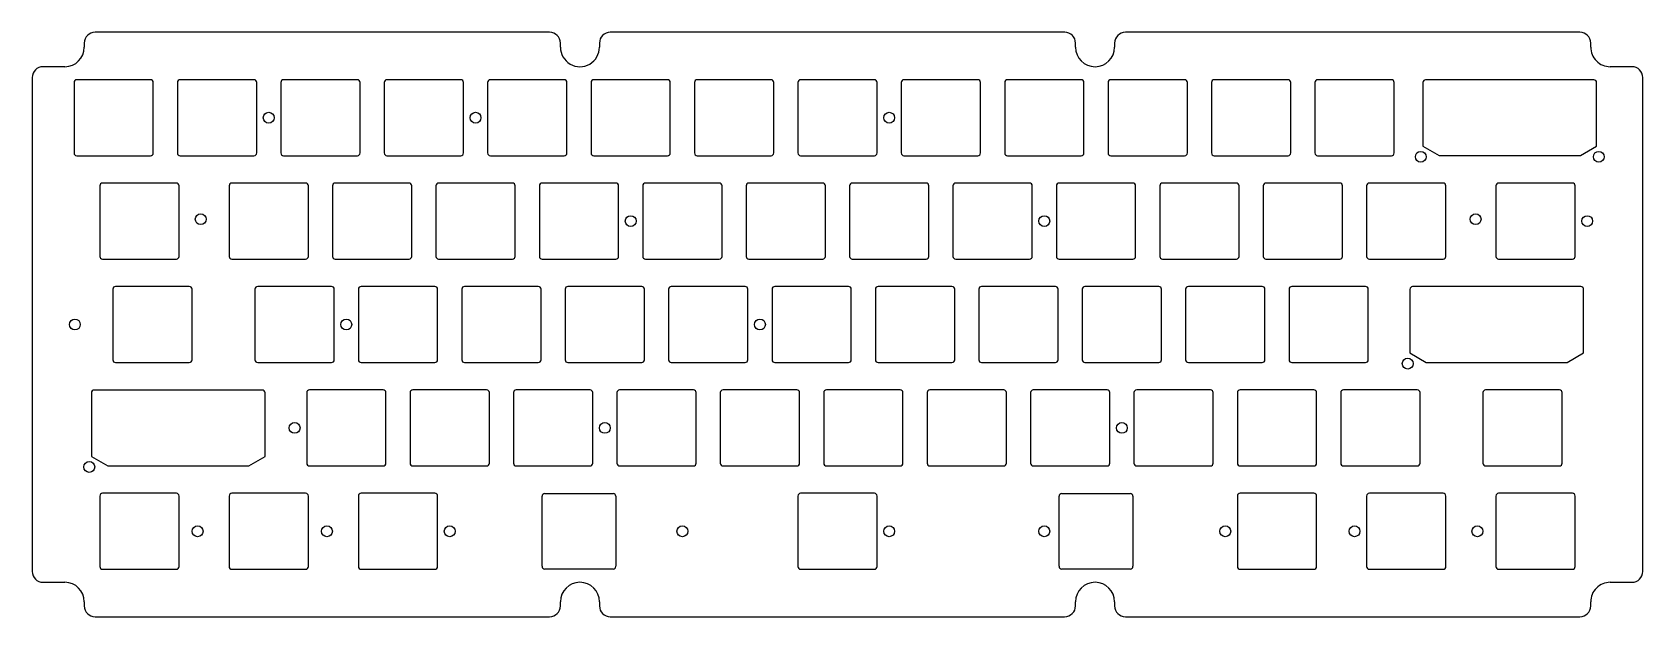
# Model space of a CAD drawing. Header units: millimetres. Extents: x -15 to 282, y -92 to 16.
import ezdxf

# ---------------------------------------------------------------- set-up
doc = ezdxf.new("R2010")
doc.units = ezdxf.units.MM
doc.layers.get('0').update_dxf_attribs({"linetype": 'CONTINUOUS'})
doc.layers.add('BLACK', color=7, linetype='CONTINUOUS')
doc.layers.add('Edge.Cuts', color=53, linetype='CONTINUOUS')

msp = doc.modelspace()

# ---------------------------------------------------------------- linework, layer by layer
for points in [[(241.2, 6.475), (241.2, -5.243), (244.2, -6.975), (270.2, -6.975), (273.2, -5.243), (273.2, 6.475, 0.4142135624), (272.7, 6.975), (241.7, 6.975, 0.4142123908)], [(254.6375, -12.55), (254.6375, -25.55, 0.4142123908), (255.1375, -26.05), (268.7375, -26.05, 0.4142135624), (269.2375, -25.55), (269.2375, -12.55, 0.4142135624), (268.7375, -12.05), (255.1375, -12.05, 0.4142123908)], [(238.79375, -31.625), (238.79375, -43.343), (241.79375, -45.075), (267.79375, -45.075), (270.79375, -43.343), (270.79375, -31.625, 0.4142135624), (270.29375, -31.125), (239.29375, -31.125, 0.4142123908)], [(-4.09375, -50.675), (-4.09375, -62.393), (-1.09375, -64.125), (24.90625, -64.125), (27.90625, -62.393), (27.90625, -50.675, 0.4142135624), (27.40625, -50.175), (-3.59375, -50.175, 0.4142123908)]]:
    msp.add_lwpolyline(points, format="xyb", close=True)
for centre in [(240.8, -7.2), (273.6, -7.2), (271.4625, -19.05), (238.39375, -45.3), (33.3375, -57.15), (-4.49375, -64.35)]:
    msp.add_circle(centre, 1)
at = {"layer": 'BLACK', "linetype": 'Continuous'}
for p, q in [((80.3, 15.75), (-3.399777, 15.75)), ((175.1998, 15.75), (91.500008, 15.75)), ((270.0999, 15.75), (186.394144, 15.75)), ((-5.399775, 13.750002), (-5.399775, 13.000001)), ((82.3, 13.75), (82.300008, 13.75)), ((82.300008, 13.010039), (82.300008, 13.75)), ((89.500008, 13.75), (89.500008, 13)), ((177.199792, 13), (177.199792, 13.755656)), ((184.399792, 13.75), (184.399792, 13)), ((272.0999, 13.75), (272.099925, 13.75)), ((272.099925, 13.013416), (272.099925, 13.75)), ((-8.999776, 9.4), (-12.999777, 9.4)), ((279.6999, 9.4), (275.6999, 9.4)), ((-14.999775, 7.400001), (-14.999775, -83.599332)), ((-7.3, 6.499999), (-7.3, -6.499999)), ((6.8, 7), (-6.799999, 7)), ((7.3, -6.5), (7.3, 6.5)), ((11.75, 6.5), (11.75, -6.5)), ((25.85, 7), (12.25, 7)), ((26.35, -6.5), (26.35, 6.5)), ((30.8, 6.5), (30.8, -6.5)), ((44.9, 7), (31.3, 7)), ((45.4, -6.5), (45.4, 6.5)), ((49.85, 6.5), (49.85, -6.5)), ((63.95, 7), (50.35, 7)), ((64.45, -6.5), (64.45, 6.5)), ((68.9, 6.5), (68.9, -6.5)), ((83, 7), (69.4, 7)), ((83.5, -6.5), (83.5, 6.5)), ((87.95, 6.5), (87.95, -6.5)), ((102.05, 7), (88.45, 7)), ((102.55, -6.5), (102.55, 6.5)), ((107, 6.5), (107, -6.5)), ((121.1, 7), (107.5, 7)), ((121.6, -6.5), (121.6, 6.5)), ((126.05, 6.5), (126.05, -6.5)), ((140.15, 7), (126.55, 7)), ((140.65, -6.5), (140.65, 6.5)), ((145.1, 6.5), (145.1, -6.5)), ((159.2, 7), (145.6, 7)), ((159.7, -6.5), (159.7, 6.5)), ((164.15, 6.5), (164.15, -6.5)), ((178.25, 7), (164.65, 7)), ((178.75, -6.5), (178.75, 6.5)), ((183.2, 6.5), (183.2, -6.5)), ((197.3, 7), (183.7, 7)), ((197.8, -6.5), (197.8, 6.5)), ((202.25, 6.5), (202.25, -6.5)), ((216.35, 7), (202.75, 7)), ((216.85, -6.5), (216.85, 6.5)), ((221.3, 6.5), (221.3, -6.5)), ((235.4, 7), (221.8, 7)), ((235.9, -6.5), (235.9, 6.5)), ((281.6999, 7.4), (281.699925, 7.4)), ((281.699925, -83.5993), (281.699925, 7.4)), ((-6.799999, -7), (6.8, -7)), ((12.25, -7), (25.85, -7)), ((31.3, -7), (44.9, -7)), ((50.35, -7), (63.95, -7)), ((69.4, -7), (83, -7)), ((88.45, -7), (102.05, -7)), ((107.5, -7), (121.1, -7)), ((126.55, -7), (140.15, -7)), ((145.6, -7), (159.2, -7)), ((164.65, -7), (178.25, -7)), ((183.7, -7), (197.3, -7)), ((202.75, -7), (216.35, -7)), ((221.8, -7), (235.4, -7)), ((-2.5375, -12.550001), (-2.5375, -25.549999)), ((11.5625, -12.05), (-2.037499, -12.05)), ((12.0625, -25.55), (12.0625, -12.55)), ((12.0625, -25.55), (12.0625, -12.55)), ((21.275, -12.55), (21.275, -25.55)), ((35.375, -12.05), (21.775, -12.05)), ((35.875, -25.55), (35.875, -12.55)), ((40.325, -12.55), (40.325, -25.55)), ((54.425, -12.05), (40.825, -12.05)), ((54.925, -25.55), (54.925, -12.55)), ((59.375, -12.55), (59.375, -25.55)), ((73.475, -12.05), (59.875, -12.05)), ((73.975, -25.55), (73.975, -12.55)), ((78.425, -12.55), (78.425, -25.55)), ((92.525, -12.05), (78.925, -12.05)), ((93.025, -25.55), (93.025, -12.55)), ((97.475, -12.55), (97.475, -25.55)), ((111.575, -12.05), (97.975, -12.05)), ((112.075, -25.55), (112.075, -12.55)), ((116.525, -12.55), (116.525, -25.55)), ((130.625, -12.05), (117.025, -12.05)), ((131.125, -25.55), (131.125, -12.55)), ((135.575, -12.55), (135.575, -25.55)), ((149.675, -12.05), (136.075, -12.05)), ((150.175, -25.55), (150.175, -12.55)), ((154.625, -12.55), (154.625, -25.55)), ((168.725, -12.05), (155.125, -12.05)), ((169.225, -25.55), (169.225, -12.55)), ((173.675, -12.55), (173.675, -25.55)), ((187.775, -12.05), (174.175, -12.05)), ((188.275, -25.55), (188.275, -12.55)), ((192.725, -12.55), (192.725, -25.55)), ((206.825, -12.05), (193.225, -12.05)), ((207.325, -25.55), (207.325, -12.55)), ((211.775, -12.55), (211.775, -25.55)), ((225.875, -12.05), (212.275, -12.05)), ((226.375, -25.55), (226.375, -12.55)), ((230.825, -12.55), (230.825, -25.55)), ((244.925, -12.05), (231.325, -12.05)), ((245.425, -25.55), (245.425, -12.55)), ((-2.037499, -26.05), (11.5625, -26.05)), ((21.775, -26.05), (35.375, -26.05)), ((40.825, -26.05), (54.425, -26.05)), ((59.875, -26.05), (73.475, -26.05)), ((78.925, -26.05), (92.525, -26.05)), ((97.975, -26.05), (111.575, -26.05)), ((117.025, -26.05), (130.625, -26.05)), ((136.075, -26.05), (149.675, -26.05)), ((155.125, -26.05), (168.725, -26.05)), ((174.175, -26.05), (187.775, -26.05)), ((193.225, -26.05), (206.825, -26.05)), ((212.275, -26.05), (225.875, -26.05)), ((231.325, -26.05), (244.925, -26.05)), ((-0.15625, -31.6), (-0.15625, -44.6)), ((13.94375, -31.1), (0.343751, -31.1)), ((14.44375, -44.6), (14.44375, -31.6)), ((26.0375, -31.6), (26.0375, -44.6)), ((40.1375, -31.1), (26.5375, -31.1)), ((40.6375, -44.6), (40.6375, -31.6)), ((45.0875, -31.6), (45.0875, -44.6)), ((59.1875, -31.1), (45.5875, -31.1)), ((59.6875, -44.6), (59.6875, -31.6)), ((64.1375, -31.6), (64.1375, -44.6)), ((78.2375, -31.1), (64.6375, -31.1)), ((78.7375, -44.6), (78.7375, -31.6)), ((83.1875, -31.6), (83.1875, -44.6)), ((97.2875, -31.1), (83.6875, -31.1)), ((97.7875, -44.6), (97.7875, -31.6)), ((102.2375, -31.6), (102.2375, -44.6)), ((116.3375, -31.1), (102.7375, -31.1)), ((116.8375, -44.6), (116.8375, -31.6)), ((121.2875, -31.6), (121.2875, -44.6)), ((135.3875, -31.1), (121.7875, -31.1)), ((135.8875, -44.6), (135.8875, -31.6)), ((140.3375, -31.6), (140.3375, -44.6)), ((154.4375, -31.1), (140.8375, -31.1)), ((154.9375, -44.6), (154.9375, -31.6)), ((159.3875, -31.6), (159.3875, -44.6)), ((173.4875, -31.1), (159.8875, -31.1)), ((173.9875, -44.6), (173.9875, -31.6)), ((178.4375, -31.6), (178.4375, -44.6)), ((192.5375, -31.1), (178.9375, -31.1)), ((193.0375, -44.6), (193.0375, -31.6)), ((197.4875, -31.6), (197.4875, -44.6)), ((211.5875, -31.1), (197.9875, -31.1)), ((212.0875, -44.6), (212.0875, -31.6)), ((216.5375, -31.6), (216.5375, -44.6)), ((230.6375, -31.1), (217.0375, -31.1)), ((231.1375, -44.6), (231.1375, -31.6)), ((0.343751, -45.1), (13.94375, -45.1)), ((26.5375, -45.1), (40.1375, -45.1)), ((45.5875, -45.1), (59.1875, -45.1)), ((64.6375, -45.1), (78.2375, -45.1)), ((83.6875, -45.1), (97.2875, -45.1)), ((102.7375, -45.1), (116.3375, -45.1)), ((121.7875, -45.1), (135.3875, -45.1)), ((140.8375, -45.1), (154.4375, -45.1)), ((159.8875, -45.1), (173.4875, -45.1)), ((178.9375, -45.1), (192.5375, -45.1)), ((197.9875, -45.1), (211.5875, -45.1)), ((217.0375, -45.1), (230.6375, -45.1)), ((49.6625, -50.15), (36.0625, -50.15)), ((68.7125, -50.15), (55.1125, -50.15)), ((87.7625, -50.15), (74.1625, -50.15)), ((106.8125, -50.15), (93.2125, -50.15)), ((125.8625, -50.15), (112.2625, -50.15)), ((144.9125, -50.15), (131.3125, -50.15)), ((163.9625, -50.15), (150.3625, -50.15)), ((183.0125, -50.15), (169.4125, -50.15)), ((202.0625, -50.15), (188.4625, -50.15)), ((221.1125, -50.15), (207.5125, -50.15)), ((240.162412, -50.152051), (226.5625, -50.152051)), ((266.353712, -50.152003), (252.753712, -50.152003)), ((35.5625, -50.65), (35.5625, -63.65)), ((50.1625, -63.65), (50.1625, -50.65)), ((54.6125, -50.65), (54.6125, -63.65)), ((69.2125, -63.65), (69.2125, -50.65)), ((73.6625, -50.65), (73.6625, -63.65)), ((88.2625, -63.65), (88.2625, -50.65)), ((92.7125, -50.65), (92.7125, -63.65)), ((107.3125, -63.65), (107.3125, -50.65)), ((111.7625, -50.65), (111.7625, -63.65)), ((126.3625, -63.65), (126.3625, -50.65)), ((130.8125, -50.65), (130.8125, -63.65)), ((145.4125, -63.65), (145.4125, -50.65)), ((149.8625, -50.65), (149.8625, -63.65)), ((164.4625, -63.65), (164.4625, -50.65)), ((168.9125, -50.65), (168.9125, -63.65)), ((183.5125, -63.65), (183.5125, -50.65)), ((187.9625, -50.65), (187.9625, -63.65)), ((202.5625, -63.65), (202.5625, -50.65)), ((207.0125, -50.65), (207.0125, -63.65)), ((221.6125, -63.65), (221.6125, -50.65)), ((226.0625, -50.652003), (226.0625, -63.652051)), ((240.6625, -63.651903), (240.6625, -50.644041)), ((252.253712, -50.652003), (252.253712, -63.652003)), ((266.853712, -63.652003), (266.853712, -50.652003)), ((36.0625, -64.15), (49.6625, -64.15)), ((55.1125, -64.15), (68.7125, -64.15)), ((74.1625, -64.15), (87.7625, -64.15)), ((93.2125, -64.15), (106.8125, -64.15)), ((112.2625, -64.15), (125.8625, -64.15)), ((131.3125, -64.15), (144.9125, -64.15)), ((150.3625, -64.15), (163.9625, -64.15)), ((169.4125, -64.15), (183.0125, -64.15)), ((188.4625, -64.15), (202.0625, -64.15)), ((207.5125, -64.15), (221.1125, -64.15)), ((226.562512, -64.152051), (240.168657, -64.152051)), ((252.753712, -64.152003), (266.353712, -64.152003)), ((-12.999777, -85.59933), (-8.999776, -85.59933)), ((275.705899, -85.59933), (279.6999, -85.59933)), ((279.6999, -85.599325), (279.6999, -85.59933)), ((-5.399775, -89.199331), (-5.399775, -89.949332)), ((-3.399777, -91.94933), (80.3, -91.94933)), ((80.3, -91.949308), (80.3, -91.94933)), ((82.300008, -89.9493), (82.300008, -89.19933)), ((89.500008, -89.19933), (89.500008, -89.94933)), ((91.5, -91.94933), (175.18408, -91.94933)), ((177.199792, -89.9493), (177.199792, -89.19933)), ((184.399792, -89.19933), (184.399792, -89.958465)), ((186.3998, -91.94933), (270.0999, -91.94933)), ((270.0999, -91.949325), (270.0999, -91.94933)), ((272.099925, -89.9493), (272.099925, -89.1993))]:
    msp.add_line(p, q, dxfattribs=at)
at = {"layer": 'BLACK', "const_width": 0.01005}
msp.add_lwpolyline([(-0.005025, 0, 1), (0.005025, 0, 1)], format="xyb", close=True, dxfattribs=at)
at = {"layer": 'BLACK'}
for centre in [(28.575, 0), (66.675, 0), (142.875, 0), (16.04875, -18.7), (250.9012, -18.7), (95.25, -19.05), (171.45, -19.05), (-7.14375, -38.1), (42.8625, -38.1), (119.0625, -38.1), (90.4875, -57.15), (185.7375, -57.15)]:
    msp.add_circle(centre, 1, dxfattribs=at)
for centre, radius, start, end in [((-3.399776, 13.750001), 1.999999, 90.00002865, 179.99997135), ((80.3, 13.75), 2, 0, 90), ((91.5, 13.75), 1.999992, 89.99977082, 180), ((175.1998, 13.75), 2, 0.16203268, 90), ((186.3998, 13.75), 2.000008, 90.16203203, 180), ((270.0999, 13.75), 2, 0, 90), ((-8.999776, 13.000001), 3.600001, 270, 0), ((85.9, 13), 3.600008, 179.84022441, 0), ((180.799792, 13), 3.6, 180, 0), ((275.6999, 13), 3.6, 179.78647723, 270), ((-12.999776, 7.400001), 1.999999, 90.00002865, 180), ((279.6999, 7.4), 2, 0, 90), ((-6.799999, 6.499999), 0.500001, 90, 180), ((6.8, 6.5), 0.5, 0, 90), ((12.25, 6.5), 0.5, 90, 180), ((25.85, 6.5), 0.5, 0, 90), ((31.3, 6.5), 0.5, 90, 180), ((44.9, 6.5), 0.5, 0, 90), ((50.35, 6.5), 0.5, 90, 180), ((63.95, 6.5), 0.5, 0, 90), ((69.4, 6.5), 0.5, 90, 180), ((83, 6.5), 0.5, 0, 90), ((88.45, 6.5), 0.5, 90, 180), ((102.05, 6.5), 0.5, 0, 90), ((107.5, 6.5), 0.5, 90, 180), ((121.1, 6.5), 0.5, 0, 90), ((126.55, 6.5), 0.5, 90, 180), ((140.15, 6.5), 0.5, 0, 90), ((145.6, 6.5), 0.5, 90, 180), ((159.2, 6.5), 0.5, 0, 90), ((164.65, 6.5), 0.5, 90, 180), ((178.25, 6.5), 0.5, 0, 90), ((183.7, 6.5), 0.5, 90, 180), ((197.3, 6.5), 0.5, 0, 90), ((202.75, 6.5), 0.5, 90, 180), ((216.35, 6.5), 0.5, 0, 90), ((221.8, 6.5), 0.5, 90, 180), ((235.4, 6.5), 0.5, 0, 90), ((-6.799999, -6.499999), 0.500001, 180, 270), ((6.8, -6.5), 0.5, 270, 0), ((12.25, -6.5), 0.5, 180, 270), ((25.85, -6.5), 0.5, 270, 0), ((31.3, -6.5), 0.5, 180, 270), ((44.9, -6.5), 0.5, 270, 0), ((50.35, -6.5), 0.5, 180, 270), ((63.95, -6.5), 0.5, 270, 0), ((69.4, -6.5), 0.5, 180, 270), ((83, -6.5), 0.5, 270, 0), ((88.45, -6.5), 0.5, 180, 270), ((102.05, -6.5), 0.5, 270, 0), ((107.5, -6.5), 0.5, 180, 270), ((121.1, -6.5), 0.5, 270, 0), ((126.55, -6.5), 0.5, 180, 270), ((140.15, -6.5), 0.5, 270, 0), ((145.6, -6.5), 0.5, 180, 270), ((159.2, -6.5), 0.5, 270, 0), ((164.65, -6.5), 0.5, 180, 270), ((178.25, -6.5), 0.5, 270, 0), ((183.7, -6.5), 0.5, 180, 270), ((197.3, -6.5), 0.5, 270, 0), ((202.75, -6.5), 0.5, 180, 270), ((216.35, -6.5), 0.5, 270, 0), ((221.8, -6.5), 0.5, 180, 270), ((235.4, -6.5), 0.5, 270, 0), ((-2.037499, -12.550001), 0.500001, 90, 180), ((11.5625, -12.55), 0.5, 0, 90), ((21.775, -12.55), 0.5, 90, 180), ((35.375, -12.55), 0.5, 0, 90), ((40.825, -12.55), 0.5, 90, 180), ((54.425, -12.55), 0.5, 0, 90), ((59.875, -12.55), 0.5, 90, 180), ((73.475, -12.55), 0.5, 0, 90), ((78.925, -12.55), 0.5, 90, 180), ((92.525, -12.55), 0.5, 0, 90), ((97.975, -12.55), 0.5, 90, 180), ((111.575, -12.55), 0.5, 0, 90), ((117.025, -12.55), 0.5, 90, 180), ((130.625, -12.55), 0.5, 0, 90), ((136.075, -12.55), 0.5, 90, 180), ((149.675, -12.55), 0.5, 0, 90), ((155.125, -12.55), 0.5, 90, 180), ((168.725, -12.55), 0.5, 0, 90), ((174.175, -12.55), 0.5, 90, 180), ((187.775, -12.55), 0.5, 0, 90), ((193.225, -12.55), 0.5, 90, 180), ((206.825, -12.55), 0.5, 0, 90), ((212.275, -12.55), 0.5, 90, 180), ((225.875, -12.55), 0.5, 0, 90), ((231.325, -12.55), 0.5, 90, 180), ((244.925, -12.55), 0.5, 0, 90), ((-2.037499, -25.549999), 0.500001, 180, 270), ((11.5625, -25.55), 0.5, 270, 0), ((21.775, -25.55), 0.5, 180, 270), ((35.375, -25.55), 0.5, 270, 0), ((40.825, -25.55), 0.5, 180, 270), ((54.425, -25.55), 0.5, 270, 0), ((59.875, -25.55), 0.5, 180, 270), ((73.475, -25.55), 0.5, 270, 0), ((78.925, -25.55), 0.5, 180, 270), ((92.525, -25.55), 0.5, 270, 0), ((97.975, -25.55), 0.5, 180, 270), ((111.575, -25.55), 0.5, 270, 0), ((117.025, -25.55), 0.5, 180, 270), ((130.625, -25.55), 0.5, 270, 0), ((136.075, -25.55), 0.5, 180, 270), ((149.675, -25.55), 0.5, 270, 0), ((155.125, -25.55), 0.5, 180, 270), ((168.725, -25.55), 0.5, 270, 0), ((174.175, -25.55), 0.5, 180, 270), ((187.775, -25.55), 0.5, 270, 0), ((193.225, -25.55), 0.5, 180, 270), ((206.825, -25.55), 0.5, 270, 0), ((212.275, -25.55), 0.5, 180, 270), ((225.875, -25.55), 0.5, 270, 0), ((231.325, -25.55), 0.5, 180, 270), ((244.925, -25.55), 0.5, 270, 0), ((0.343751, -31.600001), 0.500001, 90, 179.99988541), ((13.94375, -31.6), 0.5, 0, 90), ((26.5375, -31.6), 0.5, 90, 180), ((40.1375, -31.6), 0.5, 0, 90), ((45.5875, -31.6), 0.5, 90, 180), ((59.1875, -31.6), 0.5, 0, 90), ((64.6375, -31.6), 0.5, 90, 180), ((78.2375, -31.6), 0.5, 0, 90), ((83.6875, -31.6), 0.5, 90, 180), ((97.2875, -31.6), 0.5, 0, 90), ((102.7375, -31.6), 0.5, 90, 180), ((116.3375, -31.6), 0.5, 0, 90), ((121.7875, -31.6), 0.5, 90, 180), ((135.3875, -31.6), 0.5, 0, 90), ((140.8375, -31.6), 0.5, 90, 180), ((154.4375, -31.6), 0.5, 0, 90), ((159.8875, -31.6), 0.5, 90, 180), ((173.4875, -31.6), 0.5, 0, 90), ((178.9375, -31.6), 0.5, 90, 180), ((192.5375, -31.6), 0.5, 0, 90), ((197.9875, -31.6), 0.5, 90, 180), ((211.5875, -31.6), 0.5, 0, 90), ((217.0375, -31.6), 0.5, 90, 180), ((230.6375, -31.6), 0.5, 0, 90), ((0.343751, -44.599999), 0.500001, 180.00011459, 270), ((13.94375, -44.6), 0.5, 270, 0), ((26.5375, -44.6), 0.5, 180, 270), ((40.1375, -44.6), 0.5, 270, 0), ((45.5875, -44.6), 0.5, 180, 270), ((59.1875, -44.6), 0.5, 270, 0), ((64.6375, -44.6), 0.5, 180, 270), ((78.2375, -44.6), 0.5, 270, 0), ((83.6875, -44.6), 0.5, 180, 270), ((97.2875, -44.6), 0.5, 270, 0), ((102.7375, -44.6), 0.5, 180, 270), ((116.3375, -44.6), 0.5, 270, 0), ((121.7875, -44.6), 0.5, 180, 270), ((135.3875, -44.6), 0.5, 270, 0), ((140.8375, -44.6), 0.5, 180, 270), ((154.4375, -44.6), 0.5, 270, 0), ((159.8875, -44.6), 0.5, 180, 270), ((173.4875, -44.6), 0.5, 270, 0), ((178.9375, -44.6), 0.5, 180, 270), ((192.5375, -44.6), 0.5, 270, 0), ((197.9875, -44.6), 0.5, 180, 270), ((211.5875, -44.6), 0.5, 270, 0), ((217.0375, -44.6), 0.5, 180, 270), ((230.6375, -44.6), 0.5, 270, 0), ((36.0625, -50.65), 0.5, 90, 180), ((49.6625, -50.65), 0.5, 0, 90), ((55.1125, -50.65), 0.5, 90, 180), ((68.7125, -50.65), 0.5, 0, 90), ((74.1625, -50.65), 0.5, 90, 180), ((87.7625, -50.65), 0.5, 0, 90), ((93.2125, -50.65), 0.5, 90, 180), ((106.8125, -50.65), 0.5, 0, 90), ((112.2625, -50.65), 0.5, 90, 180), ((125.8625, -50.65), 0.5, 0, 90), ((131.3125, -50.65), 0.5, 90, 180), ((144.9125, -50.65), 0.5, 0, 90), ((150.3625, -50.65), 0.5, 90, 180), ((163.9625, -50.65), 0.5, 0, 90), ((169.4125, -50.65), 0.5, 90, 180), ((183.0125, -50.65), 0.5, 0, 90), ((188.4625, -50.65), 0.5, 90, 180), ((202.0625, -50.65), 0.5, 0, 90), ((207.5125, -50.65), 0.5, 90, 180), ((221.1125, -50.65), 0.5, 0, 90), ((226.562412, -50.652003), 0.499912, 89.98991497, 180), ((240.162412, -50.652203), 0.500152, 0.9350487, 90), ((252.753712, -50.652003), 0.5, 90, 180), ((266.353712, -50.652003), 0.5, 0, 90), ((36.0625, -63.65), 0.5, 180, 270), ((49.6625, -63.65), 0.5, 270, 0), ((55.1125, -63.65), 0.5, 180, 270), ((68.7125, -63.65), 0.5, 270, 0), ((74.1625, -63.65), 0.5, 180, 270), ((87.7625, -63.65), 0.5, 270, 0), ((93.2125, -63.65), 0.5, 180, 270), ((106.8125, -63.65), 0.5, 270, 0), ((112.2625, -63.65), 0.5, 180, 270), ((125.8625, -63.65), 0.5, 270, 0), ((131.3125, -63.65), 0.5, 180, 270), ((144.9125, -63.65), 0.5, 270, 0), ((150.3625, -63.65), 0.5, 180, 270), ((163.9625, -63.65), 0.5, 270, 0), ((169.4125, -63.65), 0.5, 180, 270), ((183.0125, -63.65), 0.5, 270, 0), ((188.4625, -63.65), 0.5, 180, 270), ((202.0625, -63.65), 0.5, 270, 0), ((207.5125, -63.65), 0.5, 180, 270), ((221.1125, -63.65), 0.5, 270, 0), ((226.562512, -63.652103), 0.499948, 179.99404138, 270), ((240.162312, -63.651903), 0.500188, 270.7268293, 0), ((252.753712, -63.652003), 0.5, 180, 270), ((266.353712, -63.652003), 0.5, 270, 0), ((-12.999776, -83.599331), 1.999999, 180.00002865, 269.99997135), ((-8.999776, -89.199331), 3.600001, 0, 90), ((85.900008, -89.19933), 3.6, 0, 180), ((180.799792, -89.19933), 3.6, 0, 180), ((275.6999, -89.1993), 3.599975, 89.90452224, 180), ((279.6999, -83.5993), 2.000025, 270, 0), ((-3.399776, -89.949331), 1.999999, 180.00002865, 269.99997135), ((80.3, -89.9493), 2.000008, 270, 0), ((91.5, -89.9494), 1.99993, 179.99799464, 270), ((175.1996, -89.9492), 2.000192, 269.55542257, 359.99713549), ((186.3998, -89.9493), 2.00003, 180.26255502, 270), ((270.0999, -89.9493), 2.000025, 270, 0)]:
    msp.add_arc(centre, radius, start, end, dxfattribs=at)
at = {"layer": 'Edge.Cuts', "linetype": 'CONTINUOUS'}
for p, q in [((-2.5375, -69.700001), (-2.5375, -82.699999)), ((11.5625, -69.2), (-2.037499, -69.2)), ((12.0625, -82.7), (12.0625, -69.7)), ((21.275, -69.7), (21.275, -82.7)), ((35.375, -69.2), (21.775, -69.2)), ((35.875, -82.7), (35.875, -69.7)), ((45.0875, -69.7), (45.0875, -82.7)), ((59.1875, -69.2), (45.5875, -69.2)), ((59.6875, -82.7), (59.6875, -69.7)), ((78.9184, -82.65), (78.9184, -69.75)), ((79.4184, -69.25), (92.0184, -69.25)), ((92.5184, -69.75), (92.5184, -82.65)), ((126.05, -69.7), (126.05, -82.7)), ((140.15, -69.2), (126.55, -69.2)), ((140.65, -82.7), (140.65, -69.7)), ((174.175, -82.65), (174.175, -69.75)), ((174.675, -69.25), (187.275, -69.25)), ((187.775, -69.75), (187.775, -82.65)), ((207.0125, -69.7), (207.0125, -82.7)), ((221.1125, -69.2), (207.5125, -69.2)), ((221.6125, -82.7), (221.6125, -69.7)), ((230.825, -69.7), (230.825, -82.7)), ((244.925, -69.2), (231.325, -69.2)), ((245.425, -82.7), (245.425, -69.7)), ((254.6375, -69.7), (254.6375, -82.7)), ((268.7375, -69.2), (255.1375, -69.2)), ((269.2375, -82.7), (269.2375, -69.7)), ((-2.037499, -83.2), (11.5625, -83.2)), ((21.775, -83.2), (35.375, -83.2)), ((45.5875, -83.2), (59.1875, -83.2)), ((92.0184, -83.15), (79.4184, -83.15)), ((126.55, -83.2), (140.15, -83.2)), ((187.275, -83.15), (174.675, -83.15)), ((207.5125, -83.2), (221.1125, -83.2)), ((231.325, -83.2), (244.925, -83.2)), ((255.1375, -83.2), (268.7375, -83.2))]:
    msp.add_line(p, q, dxfattribs=at)
at = {"layer": 'Edge.Cuts'}
for centre in [(15.478125, -76.2), (39.290625, -76.2), (61.9125, -76.2), (104.775, -76.2), (142.875, -76.2), (171.45, -76.2), (204.7875, -76.2), (228.6, -76.2), (251.221875, -76.2)]:
    msp.add_circle(centre, 1, dxfattribs=at)
for centre, radius, start, end in [((-2.037478, -69.700041), 0.500022, 90.00240623, 179.99541654), ((11.562522, -69.700041), 0.500041, 0.00469846, 90.00252081), ((21.775022, -69.700041), 0.500022, 90.00252081, 179.99530195), ((35.375022, -69.700041), 0.500041, 0.00469846, 90.00252081), ((45.587522, -69.700041), 0.500022, 90.00252081, 179.99530195), ((59.187522, -69.700041), 0.500041, 0.00469846, 90.00252081), ((79.418401, -69.750001), 0.500001, 90.00011459, 179.99988541), ((92.018399, -69.750001), 0.500001, 0.00011459, 89.99988541), ((126.550022, -69.700041), 0.500022, 90.00252081, 179.99530195), ((140.150022, -69.700041), 0.500041, 0.00469846, 90.00252081), ((174.675, -69.75), 0.5, 90, 180), ((187.275, -69.75), 0.5, 0, 90), ((207.512522, -69.700041), 0.500022, 90.00252081, 179.99530195), ((221.112522, -69.700041), 0.500041, 0.00469846, 90.00252081), ((231.325022, -69.700041), 0.500022, 90.00252081, 179.99530195), ((244.925022, -69.700041), 0.500041, 0.00469846, 90.00252081), ((255.137522, -69.700041), 0.500022, 90.00252081, 179.99530195), ((268.737522, -69.700041), 0.500041, 0.00469846, 90.00252081), ((-2.037478, -82.700041), 0.499959, -180.00481263, -90.00240662), ((11.562522, -82.700041), 0.499978, -90.00252122, 0.00469846), ((21.775022, -82.700041), 0.499959, -180.00469805, -90.00252122), ((35.375022, -82.700041), 0.499978, -90.00252122, 0.00469846), ((45.587522, -82.700041), 0.499959, -180.00469805, -90.00252122), ((59.187522, -82.700041), 0.499978, -90.00252122, 0.00469846), ((79.418401, -82.649999), 0.500001, -179.99988541, -90.00011459), ((92.018399, -82.649999), 0.500001, -89.99988541, -0.00011459), ((126.550022, -82.700041), 0.499959, -180.00469805, -90.00252122), ((140.150022, -82.700041), 0.499978, -90.00252122, 0.00469846), ((174.675, -82.65), 0.5, -180, -90), ((187.275, -82.65), 0.5, -90, 0), ((207.512522, -82.700041), 0.499959, -180.00469805, -90.00252122), ((221.112522, -82.700041), 0.499978, -90.00252122, 0.00469846), ((231.325022, -82.700041), 0.499959, -180.00469805, -90.00252122), ((244.925022, -82.700041), 0.499978, -90.00252122, 0.00469846), ((255.137522, -82.700041), 0.499959, -180.00469805, -90.00252122), ((268.737522, -82.700041), 0.499978, -90.00252122, 0.00469846)]:
    msp.add_arc(centre, radius, start, end, dxfattribs=at)

doc.saveas('drawing.dxf')
